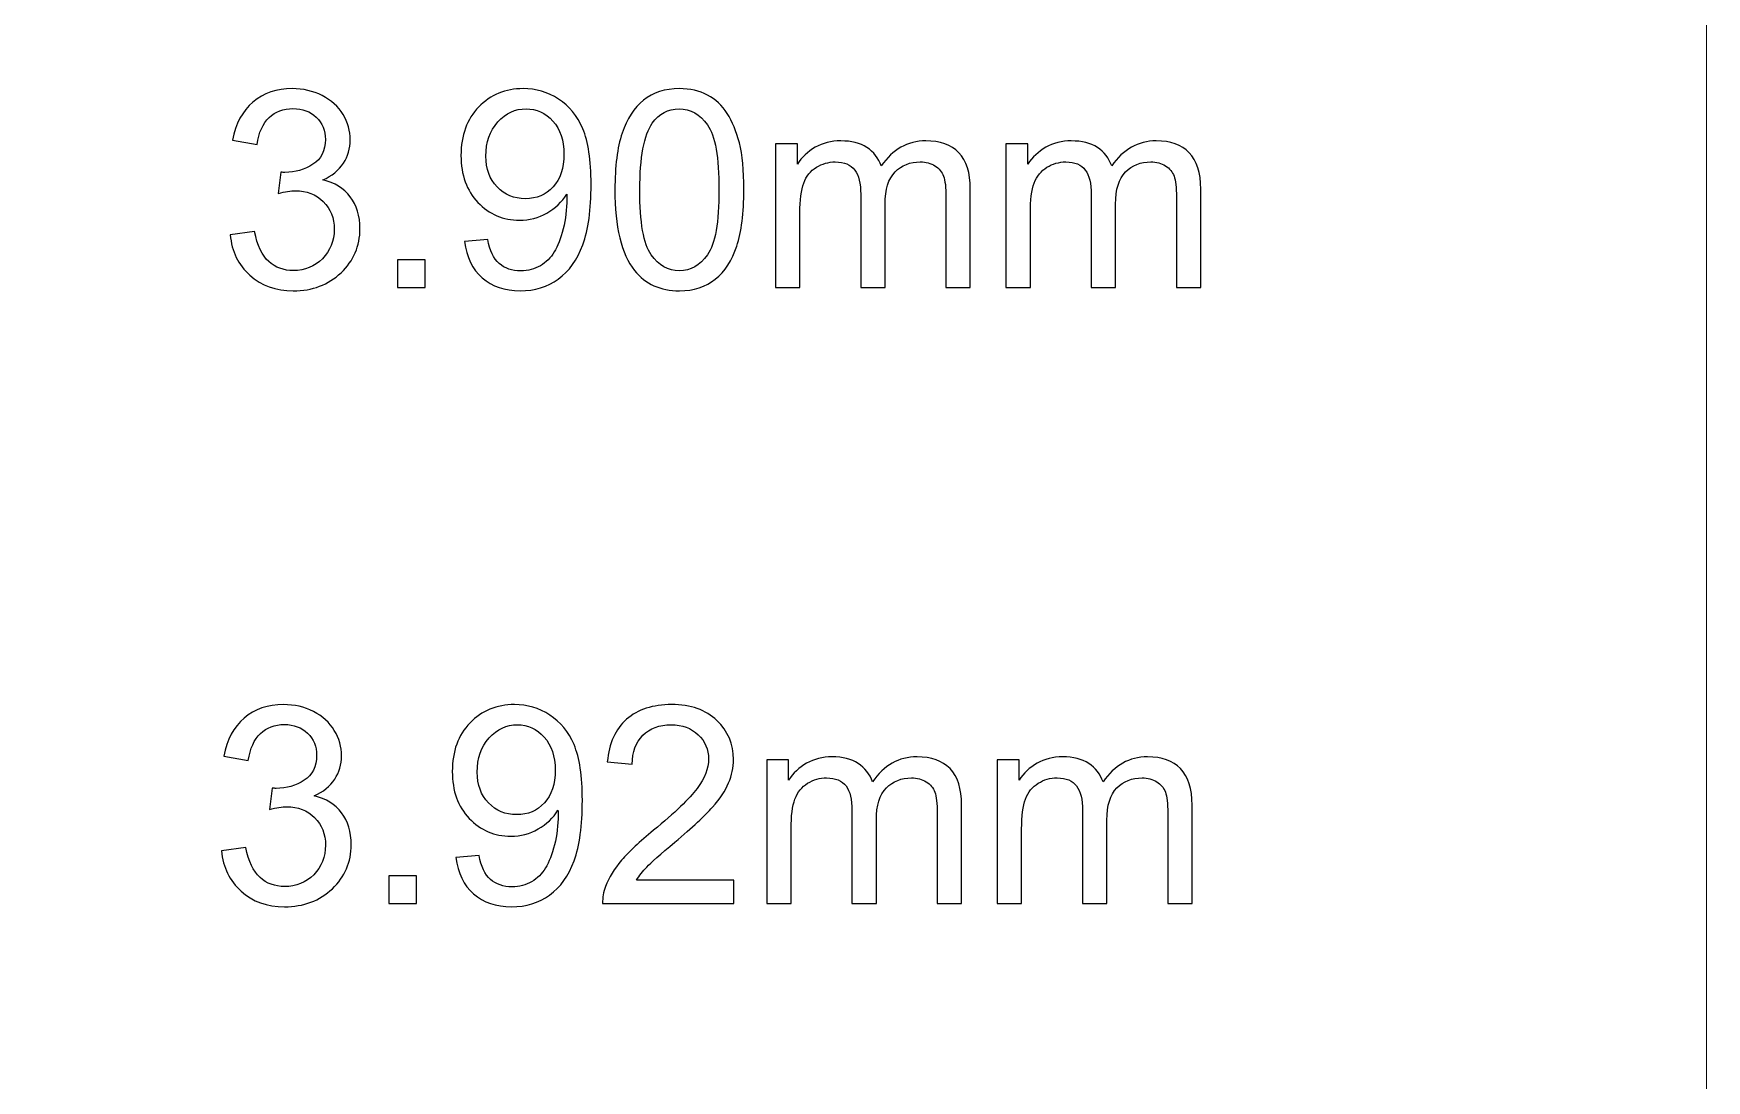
# Model space of a CAD drawing. Header units: centimetres. Extents: x -9.6 to 7.8, y 2.9 to 14.4.
# Drawn here: x -2.407 to -0.061, y 9.989 to 11.458 of the extents above; entities that cross this region are included whole.
import ezdxf

# ---------------------------------------------------------------- set-up
doc = ezdxf.new("R2010")
doc.units = ezdxf.units.CM
doc.header["$MEASUREMENT"] = 0
doc.layers.add('Layer 1', color=7, linetype='Continuous')

msp = doc.modelspace()

# ---------------------------------------------------------------- linework, layer by layer
at = {"layer": 'Layer 1', "color": 250, "lineweight": 20}
msp.add_lwpolyline([(-9.56109, 2.89694), (-0.06109, 2.89694), (-0.06109, 14.39694), (-9.56109, 14.39694), (-9.56109, 2.89694)], close=True, dxfattribs=at)
at = {"layer": 'Layer 1', "color": 250}
for points, knots in [([(-2.13126, 11.17571), (-2.13126, 11.17571), (-2.09711, 11.18037), (-2.09711, 11.18037), (-2.09317, 11.16097), (-2.08657, 11.14699), (-2.07719, 11.13846), (-2.06781, 11.12992), (-2.0563, 11.12565), (-2.04265, 11.12565), (-2.02649, 11.12565), (-2.01284, 11.13121), (-2.00184, 11.14234), (-1.99085, 11.15346), (-1.98535, 11.16724), (-1.98535, 11.18367), (-1.98535, 11.19932), (-1.99046, 11.21225), (-2.00074, 11.22247), (-2.01096, 11.23263), (-2.02396, 11.23774), (-2.03981, 11.23774), (-2.04628, 11.23774), (-2.0543, 11.23644), (-2.06393, 11.23392), (-2.06393, 11.23392), (-2.06012, 11.2638), (-2.06012, 11.2638), (-2.05785, 11.26354), (-2.05598, 11.26341), (-2.05462, 11.26341), (-2.04, 11.26341), (-2.02694, 11.26723), (-2.01523, 11.2748), (-2.00359, 11.28236), (-1.99777, 11.29401), (-1.99777, 11.30972), (-1.99777, 11.3222), (-2.00204, 11.33255), (-2.01051, 11.34077), (-2.01898, 11.34898), (-2.02991, 11.35305), (-2.0433, 11.35305), (-2.05662, 11.35305), (-2.06768, 11.34885), (-2.07655, 11.34044), (-2.08541, 11.33203), (-2.0911, 11.31942), (-2.09362, 11.30261), (-2.09362, 11.30261), (-2.12777, 11.30882), (-2.12777, 11.30882), (-2.12356, 11.33171), (-2.11412, 11.3495), (-2.09931, 11.36211), (-2.08456, 11.37472), (-2.06613, 11.381), (-2.04414, 11.381), (-2.02901, 11.381), (-2.01504, 11.37776), (-2.0023, 11.37123), (-1.98949, 11.36476), (-1.97972, 11.3559), (-1.973, 11.34471), (-1.96621, 11.33346), (-1.96284, 11.32156), (-1.96284, 11.30895), (-1.96284, 11.29698), (-1.96608, 11.28611), (-1.97248, 11.27628), (-1.97895, 11.26645), (-1.98852, 11.25863), (-2.00113, 11.25281), (-1.9847, 11.24905), (-1.97196, 11.24116), (-1.96284, 11.2292), (-1.95379, 11.2173), (-1.94926, 11.20229), (-1.94926, 11.18438), (-1.94926, 11.16012), (-1.95812, 11.13949), (-1.97578, 11.12261), (-1.9935, 11.10573), (-2.01588, 11.09732), (-2.04291, 11.09732), (-2.0673, 11.09732), (-2.08754, 11.10463), (-2.10364, 11.11918), (-2.11981, 11.13374), (-2.129, 11.15256), (-2.13126, 11.17571)], [0, 0, 0, 0, 0.0333333, 0.0333333, 0.0333333, 0.0666667, 0.0666667, 0.0666667, 0.1, 0.1, 0.1, 0.1333333, 0.1333333, 0.1333333, 0.1666667, 0.1666667, 0.1666667, 0.2, 0.2, 0.2, 0.2333333, 0.2333333, 0.2333333, 0.2666667, 0.2666667, 0.2666667, 0.3, 0.3, 0.3, 0.3333333, 0.3333333, 0.3333333, 0.3666667, 0.3666667, 0.3666667, 0.4, 0.4, 0.4, 0.4333333, 0.4333333, 0.4333333, 0.4666667, 0.4666667, 0.4666667, 0.5, 0.5, 0.5, 0.5333333, 0.5333333, 0.5333333, 0.5666667, 0.5666667, 0.5666667, 0.6, 0.6, 0.6, 0.6333333, 0.6333333, 0.6333333, 0.6666667, 0.6666667, 0.6666667, 0.7, 0.7, 0.7, 0.7333333, 0.7333333, 0.7333333, 0.7666667, 0.7666667, 0.7666667, 0.8, 0.8, 0.8, 0.8333333, 0.8333333, 0.8333333, 0.8666667, 0.8666667, 0.8666667, 0.9, 0.9, 0.9, 0.9333333, 0.9333333, 0.9333333, 0.9666667, 0.9666667, 0.9666667, 1, 1, 1, 1]), ([(-1.80257, 11.1664), (-1.80257, 11.1664), (-1.76997, 11.16911), (-1.76997, 11.16911), (-1.76719, 11.15372), (-1.76189, 11.1426), (-1.75406, 11.13568), (-1.74623, 11.12876), (-1.73621, 11.12526), (-1.72392, 11.12526), (-1.71344, 11.12526), (-1.70426, 11.12766), (-1.6963, 11.13251), (-1.68835, 11.13729), (-1.68188, 11.1437), (-1.6769, 11.15178), (-1.67192, 11.1598), (-1.66772, 11.17067), (-1.66429, 11.18431), (-1.66086, 11.19796), (-1.65918, 11.21187), (-1.65918, 11.22603), (-1.65918, 11.22752), (-1.65924, 11.22985), (-1.65937, 11.23289), (-1.66616, 11.22202), (-1.67548, 11.21316), (-1.68725, 11.20643), (-1.69902, 11.19964), (-1.71183, 11.19628), (-1.72554, 11.19628), (-1.7485, 11.19628), (-1.7679, 11.20462), (-1.78381, 11.22131), (-1.79966, 11.23793), (-1.80761, 11.25992), (-1.80761, 11.28721), (-1.80761, 11.31541), (-1.79933, 11.33805), (-1.78271, 11.35525), (-1.76615, 11.37239), (-1.74539, 11.381), (-1.72036, 11.381), (-1.70238, 11.381), (-1.68589, 11.37614), (-1.67089, 11.36638), (-1.65594, 11.35668), (-1.64463, 11.34284), (-1.63687, 11.32479), (-1.6291, 11.30681), (-1.62522, 11.28075), (-1.62522, 11.24666), (-1.62522, 11.21115), (-1.62904, 11.18289), (-1.63674, 11.16187), (-1.64443, 11.14079), (-1.65594, 11.12481), (-1.67114, 11.11382), (-1.68634, 11.10282), (-1.70413, 11.09732), (-1.72457, 11.09732), (-1.7463, 11.09732), (-1.76402, 11.10334), (-1.7778, 11.11543), (-1.79151, 11.12753), (-1.79979, 11.14454), (-1.80257, 11.1664)], [0, 0, 0, 0, 0.0454545, 0.0454545, 0.0454545, 0.0909091, 0.0909091, 0.0909091, 0.1363636, 0.1363636, 0.1363636, 0.1818182, 0.1818182, 0.1818182, 0.2272727, 0.2272727, 0.2272727, 0.2727273, 0.2727273, 0.2727273, 0.3181818, 0.3181818, 0.3181818, 0.3636364, 0.3636364, 0.3636364, 0.4090909, 0.4090909, 0.4090909, 0.4545455, 0.4545455, 0.4545455, 0.5, 0.5, 0.5, 0.5454545, 0.5454545, 0.5454545, 0.5909091, 0.5909091, 0.5909091, 0.6363636, 0.6363636, 0.6363636, 0.6818182, 0.6818182, 0.6818182, 0.7272727, 0.7272727, 0.7272727, 0.7727273, 0.7727273, 0.7727273, 0.8181818, 0.8181818, 0.8181818, 0.8636364, 0.8636364, 0.8636364, 0.9090909, 0.9090909, 0.9090909, 0.9545455, 0.9545455, 0.9545455, 1, 1, 1, 1]), ([(-1.59178, 11.23909), (-1.59178, 11.27189), (-1.58842, 11.2984), (-1.58169, 11.31845), (-1.5749, 11.33857), (-1.56488, 11.35402), (-1.55155, 11.36483), (-1.53829, 11.37563), (-1.52154, 11.381), (-1.50136, 11.381), (-1.48649, 11.381), (-1.47342, 11.37802), (-1.4621, 11.37201), (-1.45085, 11.36599), (-1.44154, 11.35732), (-1.43429, 11.34601), (-1.42705, 11.33475), (-1.42136, 11.32098), (-1.41722, 11.30474), (-1.41302, 11.28851), (-1.41095, 11.26658), (-1.41095, 11.23909), (-1.41095, 11.2065), (-1.41431, 11.18011), (-1.42097, 11.16006), (-1.42763, 11.13995), (-1.43766, 11.12449), (-1.45098, 11.11362), (-1.46424, 11.10276), (-1.48106, 11.09732), (-1.50136, 11.09732), (-1.52807, 11.09732), (-1.54909, 11.10683), (-1.56436, 11.12591), (-1.58266, 11.14919), (-1.59178, 11.1869), (-1.59178, 11.23909)], [0, 0, 0, 0, 0.0833333, 0.0833333, 0.0833333, 0.1666667, 0.1666667, 0.1666667, 0.25, 0.25, 0.25, 0.3333333, 0.3333333, 0.3333333, 0.4166667, 0.4166667, 0.4166667, 0.5, 0.5, 0.5, 0.5833333, 0.5833333, 0.5833333, 0.6666667, 0.6666667, 0.6666667, 0.75, 0.75, 0.75, 0.8333333, 0.8333333, 0.8333333, 0.9166667, 0.9166667, 0.9166667, 1, 1, 1, 1]), ([(-1.66325, 11.28896), (-1.66325, 11.30849), (-1.66843, 11.32401), (-1.67878, 11.33546), (-1.68906, 11.34691), (-1.70161, 11.35267), (-1.71635, 11.35267), (-1.73162, 11.35267), (-1.74481, 11.34652), (-1.75593, 11.33417), (-1.76712, 11.32182), (-1.77269, 11.30578), (-1.77269, 11.28611), (-1.77269, 11.26846), (-1.76738, 11.2541), (-1.75684, 11.2431), (-1.74623, 11.23204), (-1.73304, 11.22655), (-1.71732, 11.22655), (-1.70154, 11.22655), (-1.68861, 11.23204), (-1.67845, 11.2431), (-1.6683, 11.2541), (-1.66325, 11.26943), (-1.66325, 11.28896)], [0, 0, 0, 0, 0.125, 0.125, 0.125, 0.25, 0.25, 0.25, 0.375, 0.375, 0.375, 0.5, 0.5, 0.5, 0.625, 0.625, 0.625, 0.75, 0.75, 0.75, 0.875, 0.875, 0.875, 1, 1, 1, 1]), ([(-1.55686, 11.23897), (-1.55686, 11.19324), (-1.55155, 11.16284), (-1.54088, 11.14784), (-1.53021, 11.13277), (-1.51702, 11.12526), (-1.50136, 11.12526), (-1.48571, 11.12526), (-1.47252, 11.13283), (-1.46185, 11.1479), (-1.45117, 11.16303), (-1.44587, 11.19337), (-1.44587, 11.23897), (-1.44587, 11.28469), (-1.45117, 11.31509), (-1.46185, 11.33009), (-1.47245, 11.34516), (-1.48578, 11.35267), (-1.50175, 11.35267), (-1.5174, 11.35267), (-1.52995, 11.34601), (-1.53933, 11.33275), (-1.55104, 11.31587), (-1.55686, 11.28456), (-1.55686, 11.23897)], [0, 0, 0, 0, 0.125, 0.125, 0.125, 0.25, 0.25, 0.25, 0.375, 0.375, 0.375, 0.5, 0.5, 0.5, 0.625, 0.625, 0.625, 0.75, 0.75, 0.75, 0.875, 0.875, 0.875, 1, 1, 1, 1]), ([(-1.36664, 11.10198), (-1.36664, 11.10198), (-1.36664, 11.30338), (-1.36664, 11.30338), (-1.36664, 11.30338), (-1.33598, 11.30338), (-1.33598, 11.30338), (-1.33598, 11.30338), (-1.33598, 11.27493), (-1.33598, 11.27493), (-1.32971, 11.28476), (-1.3213, 11.29271), (-1.31082, 11.29866), (-1.30034, 11.30468), (-1.28844, 11.30765), (-1.27506, 11.30765), (-1.26018, 11.30765), (-1.24796, 11.30455), (-1.23845, 11.2984), (-1.22894, 11.29219), (-1.22222, 11.28359), (-1.21833, 11.27247), (-1.20229, 11.29595), (-1.18153, 11.30765), (-1.15592, 11.30765), (-1.13587, 11.30765), (-1.12041, 11.30215), (-1.10968, 11.29109), (-1.09888, 11.28003), (-1.09344, 11.26302), (-1.09344, 11.24006), (-1.09344, 11.24006), (-1.09344, 11.10198), (-1.09344, 11.10198), (-1.09344, 11.10198), (-1.12759, 11.10198), (-1.12759, 11.10198), (-1.12759, 11.10198), (-1.12759, 11.22875), (-1.12759, 11.22875), (-1.12759, 11.24233), (-1.12876, 11.25216), (-1.13096, 11.25817), (-1.13316, 11.26419), (-1.13717, 11.26898), (-1.14305, 11.27266), (-1.14887, 11.27635), (-1.15573, 11.27816), (-1.16355, 11.27816), (-1.17778, 11.27816), (-1.18955, 11.27344), (-1.19893, 11.26406), (-1.20831, 11.25462), (-1.21297, 11.23955), (-1.21297, 11.21885), (-1.21297, 11.21885), (-1.21297, 11.10198), (-1.21297, 11.10198), (-1.21297, 11.10198), (-1.24712, 11.10198), (-1.24712, 11.10198), (-1.24712, 11.10198), (-1.24712, 11.23269), (-1.24712, 11.23269), (-1.24712, 11.24783), (-1.2499, 11.25921), (-1.25546, 11.26678), (-1.26102, 11.27434), (-1.27014, 11.27816), (-1.28275, 11.27816), (-1.29232, 11.27816), (-1.30119, 11.27564), (-1.30933, 11.27059), (-1.31748, 11.26555), (-1.32337, 11.25817), (-1.32706, 11.24841), (-1.33068, 11.23871), (-1.33249, 11.22467), (-1.33249, 11.20637), (-1.33249, 11.20637), (-1.33249, 11.10198), (-1.33249, 11.10198), (-1.33249, 11.10198), (-1.36664, 11.10198), (-1.36664, 11.10198)], [0, 0, 0, 0, 0.0357143, 0.0357143, 0.0357143, 0.0714286, 0.0714286, 0.0714286, 0.1071429, 0.1071429, 0.1071429, 0.1428571, 0.1428571, 0.1428571, 0.1785714, 0.1785714, 0.1785714, 0.2142857, 0.2142857, 0.2142857, 0.25, 0.25, 0.25, 0.2857143, 0.2857143, 0.2857143, 0.3214286, 0.3214286, 0.3214286, 0.3571429, 0.3571429, 0.3571429, 0.3928571, 0.3928571, 0.3928571, 0.4285714, 0.4285714, 0.4285714, 0.4642857, 0.4642857, 0.4642857, 0.5, 0.5, 0.5, 0.5357143, 0.5357143, 0.5357143, 0.5714286, 0.5714286, 0.5714286, 0.6071429, 0.6071429, 0.6071429, 0.6428571, 0.6428571, 0.6428571, 0.6785714, 0.6785714, 0.6785714, 0.7142857, 0.7142857, 0.7142857, 0.75, 0.75, 0.75, 0.7857143, 0.7857143, 0.7857143, 0.8214286, 0.8214286, 0.8214286, 0.8571429, 0.8571429, 0.8571429, 0.8928571, 0.8928571, 0.8928571, 0.9285714, 0.9285714, 0.9285714, 0.9642857, 0.9642857, 0.9642857, 1, 1, 1, 1]), ([(-1.04339, 11.10198), (-1.04339, 11.10198), (-1.04339, 11.30338), (-1.04339, 11.30338), (-1.04339, 11.30338), (-1.01273, 11.30338), (-1.01273, 11.30338), (-1.01273, 11.30338), (-1.01273, 11.27493), (-1.01273, 11.27493), (-1.00646, 11.28476), (-0.99805, 11.29271), (-0.98757, 11.29866), (-0.97709, 11.30468), (-0.96519, 11.30765), (-0.95181, 11.30765), (-0.93693, 11.30765), (-0.92471, 11.30455), (-0.9152, 11.2984), (-0.90569, 11.29219), (-0.89897, 11.28359), (-0.89508, 11.27247), (-0.87904, 11.29595), (-0.85828, 11.30765), (-0.83267, 11.30765), (-0.81262, 11.30765), (-0.79716, 11.30215), (-0.78643, 11.29109), (-0.77563, 11.28003), (-0.77019, 11.26302), (-0.77019, 11.24006), (-0.77019, 11.24006), (-0.77019, 11.10198), (-0.77019, 11.10198), (-0.77019, 11.10198), (-0.80434, 11.10198), (-0.80434, 11.10198), (-0.80434, 11.10198), (-0.80434, 11.22875), (-0.80434, 11.22875), (-0.80434, 11.24233), (-0.80551, 11.25216), (-0.80771, 11.25817), (-0.80991, 11.26419), (-0.81392, 11.26898), (-0.8198, 11.27266), (-0.82562, 11.27635), (-0.83248, 11.27816), (-0.8403, 11.27816), (-0.85453, 11.27816), (-0.8663, 11.27344), (-0.87568, 11.26406), (-0.88506, 11.25462), (-0.88972, 11.23955), (-0.88972, 11.21885), (-0.88972, 11.21885), (-0.88972, 11.10198), (-0.88972, 11.10198), (-0.88972, 11.10198), (-0.92387, 11.10198), (-0.92387, 11.10198), (-0.92387, 11.10198), (-0.92387, 11.23269), (-0.92387, 11.23269), (-0.92387, 11.24783), (-0.92665, 11.25921), (-0.93221, 11.26678), (-0.93777, 11.27434), (-0.94689, 11.27816), (-0.9595, 11.27816), (-0.96907, 11.27816), (-0.97794, 11.27564), (-0.98608, 11.27059), (-0.99423, 11.26555), (-1.00012, 11.25817), (-1.00381, 11.24841), (-1.00743, 11.23871), (-1.00924, 11.22467), (-1.00924, 11.20637), (-1.00924, 11.20637), (-1.00924, 11.10198), (-1.00924, 11.10198), (-1.00924, 11.10198), (-1.04339, 11.10198), (-1.04339, 11.10198)], [0, 0, 0, 0, 0.0357143, 0.0357143, 0.0357143, 0.0714286, 0.0714286, 0.0714286, 0.1071429, 0.1071429, 0.1071429, 0.1428571, 0.1428571, 0.1428571, 0.1785714, 0.1785714, 0.1785714, 0.2142857, 0.2142857, 0.2142857, 0.25, 0.25, 0.25, 0.2857143, 0.2857143, 0.2857143, 0.3214286, 0.3214286, 0.3214286, 0.3571429, 0.3571429, 0.3571429, 0.3928571, 0.3928571, 0.3928571, 0.4285714, 0.4285714, 0.4285714, 0.4642857, 0.4642857, 0.4642857, 0.5, 0.5, 0.5, 0.5357143, 0.5357143, 0.5357143, 0.5714286, 0.5714286, 0.5714286, 0.6071429, 0.6071429, 0.6071429, 0.6428571, 0.6428571, 0.6428571, 0.6785714, 0.6785714, 0.6785714, 0.7142857, 0.7142857, 0.7142857, 0.75, 0.75, 0.75, 0.7857143, 0.7857143, 0.7857143, 0.8214286, 0.8214286, 0.8214286, 0.8571429, 0.8571429, 0.8571429, 0.8928571, 0.8928571, 0.8928571, 0.9285714, 0.9285714, 0.9285714, 0.9642857, 0.9642857, 0.9642857, 1, 1, 1, 1]), ([(-1.89642, 11.10198), (-1.89642, 11.10198), (-1.89642, 11.14079), (-1.89642, 11.14079), (-1.89642, 11.14079), (-1.85761, 11.14079), (-1.85761, 11.14079), (-1.85761, 11.14079), (-1.85761, 11.10198), (-1.85761, 11.10198), (-1.85761, 11.10198), (-1.89642, 11.10198), (-1.89642, 11.10198)], [0, 0, 0, 0, 0.25, 0.25, 0.25, 0.5, 0.5, 0.5, 0.75, 0.75, 0.75, 1, 1, 1, 1]), ([(-2.14348, 10.31143), (-2.14348, 10.31143), (-2.10933, 10.31609), (-2.10933, 10.31609), (-2.10539, 10.29669), (-2.09879, 10.28271), (-2.08941, 10.27418), (-2.08003, 10.26564), (-2.06852, 10.26137), (-2.05487, 10.26137), (-2.03871, 10.26137), (-2.02506, 10.26693), (-2.01406, 10.27806), (-2.00307, 10.28918), (-1.99757, 10.30296), (-1.99757, 10.31939), (-1.99757, 10.33504), (-2.00268, 10.34797), (-2.01296, 10.35819), (-2.02318, 10.36835), (-2.03618, 10.37346), (-2.05203, 10.37346), (-2.0585, 10.37346), (-2.06652, 10.37216), (-2.07615, 10.36964), (-2.07615, 10.36964), (-2.07234, 10.39952), (-2.07234, 10.39952), (-2.07007, 10.39926), (-2.0682, 10.39913), (-2.06684, 10.39913), (-2.05222, 10.39913), (-2.03916, 10.40295), (-2.02745, 10.41052), (-2.01581, 10.41808), (-2.00999, 10.42973), (-2.00999, 10.44544), (-2.00999, 10.45792), (-2.01426, 10.46827), (-2.02273, 10.47649), (-2.0312, 10.4847), (-2.04213, 10.48877), (-2.05552, 10.48877), (-2.06884, 10.48877), (-2.0799, 10.48457), (-2.08877, 10.47616), (-2.09763, 10.46775), (-2.10332, 10.45514), (-2.10584, 10.43833), (-2.10584, 10.43833), (-2.13999, 10.44454), (-2.13999, 10.44454), (-2.13578, 10.46743), (-2.12634, 10.48522), (-2.11153, 10.49783), (-2.09678, 10.51044), (-2.07835, 10.51672), (-2.05636, 10.51672), (-2.04123, 10.51672), (-2.02726, 10.51348), (-2.01452, 10.50695), (-2.00171, 10.50048), (-1.99194, 10.49162), (-1.98522, 10.48043), (-1.97843, 10.46918), (-1.97506, 10.45728), (-1.97506, 10.44467), (-1.97506, 10.4327), (-1.9783, 10.42183), (-1.9847, 10.412), (-1.99117, 10.40217), (-2.00074, 10.39435), (-2.01335, 10.38853), (-1.99692, 10.38477), (-1.98418, 10.37688), (-1.97506, 10.36492), (-1.96601, 10.35302), (-1.96148, 10.33801), (-1.96148, 10.3201), (-1.96148, 10.29584), (-1.97034, 10.27521), (-1.988, 10.25833), (-2.00572, 10.24145), (-2.0281, 10.23304), (-2.05513, 10.23304), (-2.07952, 10.23304), (-2.09976, 10.24035), (-2.11586, 10.2549), (-2.13203, 10.26946), (-2.14122, 10.28828), (-2.14348, 10.31143)], [0, 0, 0, 0, 0.0333333, 0.0333333, 0.0333333, 0.0666667, 0.0666667, 0.0666667, 0.1, 0.1, 0.1, 0.1333333, 0.1333333, 0.1333333, 0.1666667, 0.1666667, 0.1666667, 0.2, 0.2, 0.2, 0.2333333, 0.2333333, 0.2333333, 0.2666667, 0.2666667, 0.2666667, 0.3, 0.3, 0.3, 0.3333333, 0.3333333, 0.3333333, 0.3666667, 0.3666667, 0.3666667, 0.4, 0.4, 0.4, 0.4333333, 0.4333333, 0.4333333, 0.4666667, 0.4666667, 0.4666667, 0.5, 0.5, 0.5, 0.5333333, 0.5333333, 0.5333333, 0.5666667, 0.5666667, 0.5666667, 0.6, 0.6, 0.6, 0.6333333, 0.6333333, 0.6333333, 0.6666667, 0.6666667, 0.6666667, 0.7, 0.7, 0.7, 0.7333333, 0.7333333, 0.7333333, 0.7666667, 0.7666667, 0.7666667, 0.8, 0.8, 0.8, 0.8333333, 0.8333333, 0.8333333, 0.8666667, 0.8666667, 0.8666667, 0.9, 0.9, 0.9, 0.9333333, 0.9333333, 0.9333333, 0.9666667, 0.9666667, 0.9666667, 1, 1, 1, 1]), ([(-1.81479, 10.30212), (-1.81479, 10.30212), (-1.78219, 10.30483), (-1.78219, 10.30483), (-1.77941, 10.28944), (-1.77411, 10.27832), (-1.76628, 10.2714), (-1.75845, 10.26448), (-1.74843, 10.26098), (-1.73614, 10.26098), (-1.72566, 10.26098), (-1.71648, 10.26338), (-1.70852, 10.26823), (-1.70057, 10.27301), (-1.6941, 10.27942), (-1.68912, 10.2875), (-1.68414, 10.29552), (-1.67994, 10.30639), (-1.67651, 10.32003), (-1.67308, 10.33368), (-1.6714, 10.34759), (-1.6714, 10.36175), (-1.6714, 10.36324), (-1.67146, 10.36557), (-1.67159, 10.36861), (-1.67838, 10.35774), (-1.6877, 10.34888), (-1.69947, 10.34215), (-1.71124, 10.33536), (-1.72405, 10.332), (-1.73776, 10.332), (-1.76072, 10.332), (-1.78012, 10.34034), (-1.79603, 10.35703), (-1.81188, 10.37365), (-1.81983, 10.39564), (-1.81983, 10.42293), (-1.81983, 10.45113), (-1.81155, 10.47377), (-1.79493, 10.49097), (-1.77837, 10.50811), (-1.75761, 10.51672), (-1.73258, 10.51672), (-1.7146, 10.51672), (-1.69811, 10.51186), (-1.68311, 10.5021), (-1.66816, 10.4924), (-1.65685, 10.47856), (-1.64909, 10.46051), (-1.64132, 10.44253), (-1.63744, 10.41647), (-1.63744, 10.38238), (-1.63744, 10.34687), (-1.64126, 10.31861), (-1.64896, 10.29759), (-1.65665, 10.27651), (-1.66816, 10.26053), (-1.68336, 10.24954), (-1.69856, 10.23854), (-1.71635, 10.23304), (-1.73679, 10.23304), (-1.75852, 10.23304), (-1.77624, 10.23906), (-1.79002, 10.25115), (-1.80373, 10.26325), (-1.81201, 10.28026), (-1.81479, 10.30212)], [0, 0, 0, 0, 0.0454545, 0.0454545, 0.0454545, 0.0909091, 0.0909091, 0.0909091, 0.1363636, 0.1363636, 0.1363636, 0.1818182, 0.1818182, 0.1818182, 0.2272727, 0.2272727, 0.2272727, 0.2727273, 0.2727273, 0.2727273, 0.3181818, 0.3181818, 0.3181818, 0.3636364, 0.3636364, 0.3636364, 0.4090909, 0.4090909, 0.4090909, 0.4545455, 0.4545455, 0.4545455, 0.5, 0.5, 0.5, 0.5454545, 0.5454545, 0.5454545, 0.5909091, 0.5909091, 0.5909091, 0.6363636, 0.6363636, 0.6363636, 0.6818182, 0.6818182, 0.6818182, 0.7272727, 0.7272727, 0.7272727, 0.7727273, 0.7727273, 0.7727273, 0.8181818, 0.8181818, 0.8181818, 0.8636364, 0.8636364, 0.8636364, 0.9090909, 0.9090909, 0.9090909, 0.9545455, 0.9545455, 0.9545455, 1, 1, 1, 1]), ([(-1.42511, 10.2703), (-1.42511, 10.2703), (-1.42511, 10.2377), (-1.42511, 10.2377), (-1.42511, 10.2377), (-1.60905, 10.2377), (-1.60905, 10.2377), (-1.6093, 10.24591), (-1.60795, 10.2538), (-1.60504, 10.26144), (-1.60031, 10.27392), (-1.59275, 10.28627), (-1.58233, 10.29837), (-1.57192, 10.31046), (-1.55705, 10.32443), (-1.53771, 10.34028), (-1.50763, 10.36505), (-1.4872, 10.38465), (-1.47652, 10.39913), (-1.46579, 10.41362), (-1.46042, 10.42733), (-1.46042, 10.44027), (-1.46042, 10.45378), (-1.46527, 10.46517), (-1.47497, 10.47448), (-1.48467, 10.48373), (-1.49735, 10.48839), (-1.51294, 10.48839), (-1.52943, 10.48839), (-1.54262, 10.48347), (-1.55252, 10.47364), (-1.56241, 10.46387), (-1.56739, 10.45029), (-1.56752, 10.43289), (-1.56752, 10.43289), (-1.60245, 10.43639), (-1.60245, 10.43639), (-1.60006, 10.46252), (-1.591, 10.48244), (-1.57535, 10.49615), (-1.55963, 10.50986), (-1.53861, 10.51672), (-1.51216, 10.51672), (-1.48551, 10.51672), (-1.46436, 10.50934), (-1.44884, 10.49453), (-1.43326, 10.47972), (-1.42549, 10.46135), (-1.42549, 10.43949), (-1.42549, 10.42837), (-1.42776, 10.41744), (-1.43235, 10.4067), (-1.43688, 10.3959), (-1.44444, 10.38458), (-1.45499, 10.37268), (-1.46559, 10.36084), (-1.48312, 10.34448), (-1.50757, 10.32378), (-1.52807, 10.30658), (-1.54127, 10.29494), (-1.54709, 10.28879), (-1.55291, 10.28265), (-1.55769, 10.27651), (-1.56151, 10.2703), (-1.56151, 10.2703), (-1.42511, 10.2703), (-1.42511, 10.2703)], [0, 0, 0, 0, 0.0454545, 0.0454545, 0.0454545, 0.0909091, 0.0909091, 0.0909091, 0.1363636, 0.1363636, 0.1363636, 0.1818182, 0.1818182, 0.1818182, 0.2272727, 0.2272727, 0.2272727, 0.2727273, 0.2727273, 0.2727273, 0.3181818, 0.3181818, 0.3181818, 0.3636364, 0.3636364, 0.3636364, 0.4090909, 0.4090909, 0.4090909, 0.4545455, 0.4545455, 0.4545455, 0.5, 0.5, 0.5, 0.5454545, 0.5454545, 0.5454545, 0.5909091, 0.5909091, 0.5909091, 0.6363636, 0.6363636, 0.6363636, 0.6818182, 0.6818182, 0.6818182, 0.7272727, 0.7272727, 0.7272727, 0.7727273, 0.7727273, 0.7727273, 0.8181818, 0.8181818, 0.8181818, 0.8636364, 0.8636364, 0.8636364, 0.9090909, 0.9090909, 0.9090909, 0.9545455, 0.9545455, 0.9545455, 1, 1, 1, 1]), ([(-1.67547, 10.42468), (-1.67547, 10.44421), (-1.68065, 10.45973), (-1.691, 10.47118), (-1.70128, 10.48263), (-1.71383, 10.48839), (-1.72857, 10.48839), (-1.74384, 10.48839), (-1.75703, 10.48224), (-1.76815, 10.46989), (-1.77934, 10.45754), (-1.78491, 10.4415), (-1.78491, 10.42183), (-1.78491, 10.40418), (-1.7796, 10.38982), (-1.76906, 10.37882), (-1.75845, 10.36776), (-1.74526, 10.36227), (-1.72954, 10.36227), (-1.71376, 10.36227), (-1.70083, 10.36776), (-1.69067, 10.37882), (-1.68052, 10.38982), (-1.67547, 10.40515), (-1.67547, 10.42468)], [0, 0, 0, 0, 0.125, 0.125, 0.125, 0.25, 0.25, 0.25, 0.375, 0.375, 0.375, 0.5, 0.5, 0.5, 0.625, 0.625, 0.625, 0.75, 0.75, 0.75, 0.875, 0.875, 0.875, 1, 1, 1, 1]), ([(-1.37886, 10.2377), (-1.37886, 10.2377), (-1.37886, 10.4391), (-1.37886, 10.4391), (-1.37886, 10.4391), (-1.3482, 10.4391), (-1.3482, 10.4391), (-1.3482, 10.4391), (-1.3482, 10.41065), (-1.3482, 10.41065), (-1.34193, 10.42048), (-1.33352, 10.42843), (-1.32304, 10.43438), (-1.31256, 10.4404), (-1.30066, 10.44337), (-1.28728, 10.44337), (-1.2724, 10.44337), (-1.26018, 10.44027), (-1.25067, 10.43412), (-1.24116, 10.42791), (-1.23444, 10.41931), (-1.23055, 10.40819), (-1.21451, 10.43167), (-1.19375, 10.44337), (-1.16814, 10.44337), (-1.14809, 10.44337), (-1.13263, 10.43787), (-1.1219, 10.42681), (-1.1111, 10.41575), (-1.10566, 10.39874), (-1.10566, 10.37578), (-1.10566, 10.37578), (-1.10566, 10.2377), (-1.10566, 10.2377), (-1.10566, 10.2377), (-1.13981, 10.2377), (-1.13981, 10.2377), (-1.13981, 10.2377), (-1.13981, 10.36447), (-1.13981, 10.36447), (-1.13981, 10.37805), (-1.14098, 10.38788), (-1.14318, 10.39389), (-1.14538, 10.39991), (-1.14939, 10.4047), (-1.15527, 10.40838), (-1.16109, 10.41207), (-1.16795, 10.41388), (-1.17577, 10.41388), (-1.19, 10.41388), (-1.20177, 10.40916), (-1.21115, 10.39978), (-1.22053, 10.39034), (-1.22519, 10.37527), (-1.22519, 10.35457), (-1.22519, 10.35457), (-1.22519, 10.2377), (-1.22519, 10.2377), (-1.22519, 10.2377), (-1.25934, 10.2377), (-1.25934, 10.2377), (-1.25934, 10.2377), (-1.25934, 10.36841), (-1.25934, 10.36841), (-1.25934, 10.38355), (-1.26212, 10.39493), (-1.26768, 10.4025), (-1.27324, 10.41006), (-1.28236, 10.41388), (-1.29497, 10.41388), (-1.30454, 10.41388), (-1.31341, 10.41136), (-1.32155, 10.40631), (-1.3297, 10.40127), (-1.33559, 10.39389), (-1.33928, 10.38413), (-1.3429, 10.37443), (-1.34471, 10.36039), (-1.34471, 10.34209), (-1.34471, 10.34209), (-1.34471, 10.2377), (-1.34471, 10.2377), (-1.34471, 10.2377), (-1.37886, 10.2377), (-1.37886, 10.2377)], [0, 0, 0, 0, 0.0357143, 0.0357143, 0.0357143, 0.0714286, 0.0714286, 0.0714286, 0.1071429, 0.1071429, 0.1071429, 0.1428571, 0.1428571, 0.1428571, 0.1785714, 0.1785714, 0.1785714, 0.2142857, 0.2142857, 0.2142857, 0.25, 0.25, 0.25, 0.2857143, 0.2857143, 0.2857143, 0.3214286, 0.3214286, 0.3214286, 0.3571429, 0.3571429, 0.3571429, 0.3928571, 0.3928571, 0.3928571, 0.4285714, 0.4285714, 0.4285714, 0.4642857, 0.4642857, 0.4642857, 0.5, 0.5, 0.5, 0.5357143, 0.5357143, 0.5357143, 0.5714286, 0.5714286, 0.5714286, 0.6071429, 0.6071429, 0.6071429, 0.6428571, 0.6428571, 0.6428571, 0.6785714, 0.6785714, 0.6785714, 0.7142857, 0.7142857, 0.7142857, 0.75, 0.75, 0.75, 0.7857143, 0.7857143, 0.7857143, 0.8214286, 0.8214286, 0.8214286, 0.8571429, 0.8571429, 0.8571429, 0.8928571, 0.8928571, 0.8928571, 0.9285714, 0.9285714, 0.9285714, 0.9642857, 0.9642857, 0.9642857, 1, 1, 1, 1]), ([(-1.05561, 10.2377), (-1.05561, 10.2377), (-1.05561, 10.4391), (-1.05561, 10.4391), (-1.05561, 10.4391), (-1.02495, 10.4391), (-1.02495, 10.4391), (-1.02495, 10.4391), (-1.02495, 10.41065), (-1.02495, 10.41065), (-1.01868, 10.42048), (-1.01027, 10.42843), (-0.99979, 10.43438), (-0.98931, 10.4404), (-0.97741, 10.44337), (-0.96403, 10.44337), (-0.94915, 10.44337), (-0.93693, 10.44027), (-0.92742, 10.43412), (-0.91791, 10.42791), (-0.91119, 10.41931), (-0.9073, 10.40819), (-0.89126, 10.43167), (-0.8705, 10.44337), (-0.84489, 10.44337), (-0.82484, 10.44337), (-0.80938, 10.43787), (-0.79865, 10.42681), (-0.78785, 10.41575), (-0.78241, 10.39874), (-0.78241, 10.37578), (-0.78241, 10.37578), (-0.78241, 10.2377), (-0.78241, 10.2377), (-0.78241, 10.2377), (-0.81656, 10.2377), (-0.81656, 10.2377), (-0.81656, 10.2377), (-0.81656, 10.36447), (-0.81656, 10.36447), (-0.81656, 10.37805), (-0.81773, 10.38788), (-0.81993, 10.39389), (-0.82213, 10.39991), (-0.82614, 10.4047), (-0.83202, 10.40838), (-0.83784, 10.41207), (-0.8447, 10.41388), (-0.85252, 10.41388), (-0.86675, 10.41388), (-0.87852, 10.40916), (-0.8879, 10.39978), (-0.89728, 10.39034), (-0.90194, 10.37527), (-0.90194, 10.35457), (-0.90194, 10.35457), (-0.90194, 10.2377), (-0.90194, 10.2377), (-0.90194, 10.2377), (-0.93609, 10.2377), (-0.93609, 10.2377), (-0.93609, 10.2377), (-0.93609, 10.36841), (-0.93609, 10.36841), (-0.93609, 10.38355), (-0.93887, 10.39493), (-0.94443, 10.4025), (-0.94999, 10.41006), (-0.95911, 10.41388), (-0.97172, 10.41388), (-0.98129, 10.41388), (-0.99016, 10.41136), (-0.9983, 10.40631), (-1.00645, 10.40127), (-1.01234, 10.39389), (-1.01603, 10.38413), (-1.01965, 10.37443), (-1.02146, 10.36039), (-1.02146, 10.34209), (-1.02146, 10.34209), (-1.02146, 10.2377), (-1.02146, 10.2377), (-1.02146, 10.2377), (-1.05561, 10.2377), (-1.05561, 10.2377)], [0, 0, 0, 0, 0.0357143, 0.0357143, 0.0357143, 0.0714286, 0.0714286, 0.0714286, 0.1071429, 0.1071429, 0.1071429, 0.1428571, 0.1428571, 0.1428571, 0.1785714, 0.1785714, 0.1785714, 0.2142857, 0.2142857, 0.2142857, 0.25, 0.25, 0.25, 0.2857143, 0.2857143, 0.2857143, 0.3214286, 0.3214286, 0.3214286, 0.3571429, 0.3571429, 0.3571429, 0.3928571, 0.3928571, 0.3928571, 0.4285714, 0.4285714, 0.4285714, 0.4642857, 0.4642857, 0.4642857, 0.5, 0.5, 0.5, 0.5357143, 0.5357143, 0.5357143, 0.5714286, 0.5714286, 0.5714286, 0.6071429, 0.6071429, 0.6071429, 0.6428571, 0.6428571, 0.6428571, 0.6785714, 0.6785714, 0.6785714, 0.7142857, 0.7142857, 0.7142857, 0.75, 0.75, 0.75, 0.7857143, 0.7857143, 0.7857143, 0.8214286, 0.8214286, 0.8214286, 0.8571429, 0.8571429, 0.8571429, 0.8928571, 0.8928571, 0.8928571, 0.9285714, 0.9285714, 0.9285714, 0.9642857, 0.9642857, 0.9642857, 1, 1, 1, 1]), ([(-1.90864, 10.2377), (-1.90864, 10.2377), (-1.90864, 10.27651), (-1.90864, 10.27651), (-1.90864, 10.27651), (-1.86983, 10.27651), (-1.86983, 10.27651), (-1.86983, 10.27651), (-1.86983, 10.2377), (-1.86983, 10.2377), (-1.86983, 10.2377), (-1.90864, 10.2377), (-1.90864, 10.2377)], [0, 0, 0, 0, 0.25, 0.25, 0.25, 0.5, 0.5, 0.5, 0.75, 0.75, 0.75, 1, 1, 1, 1])]:
    msp.add_open_spline(points, degree=3, knots=knots, dxfattribs=at)

doc.saveas('drawing.dxf')
